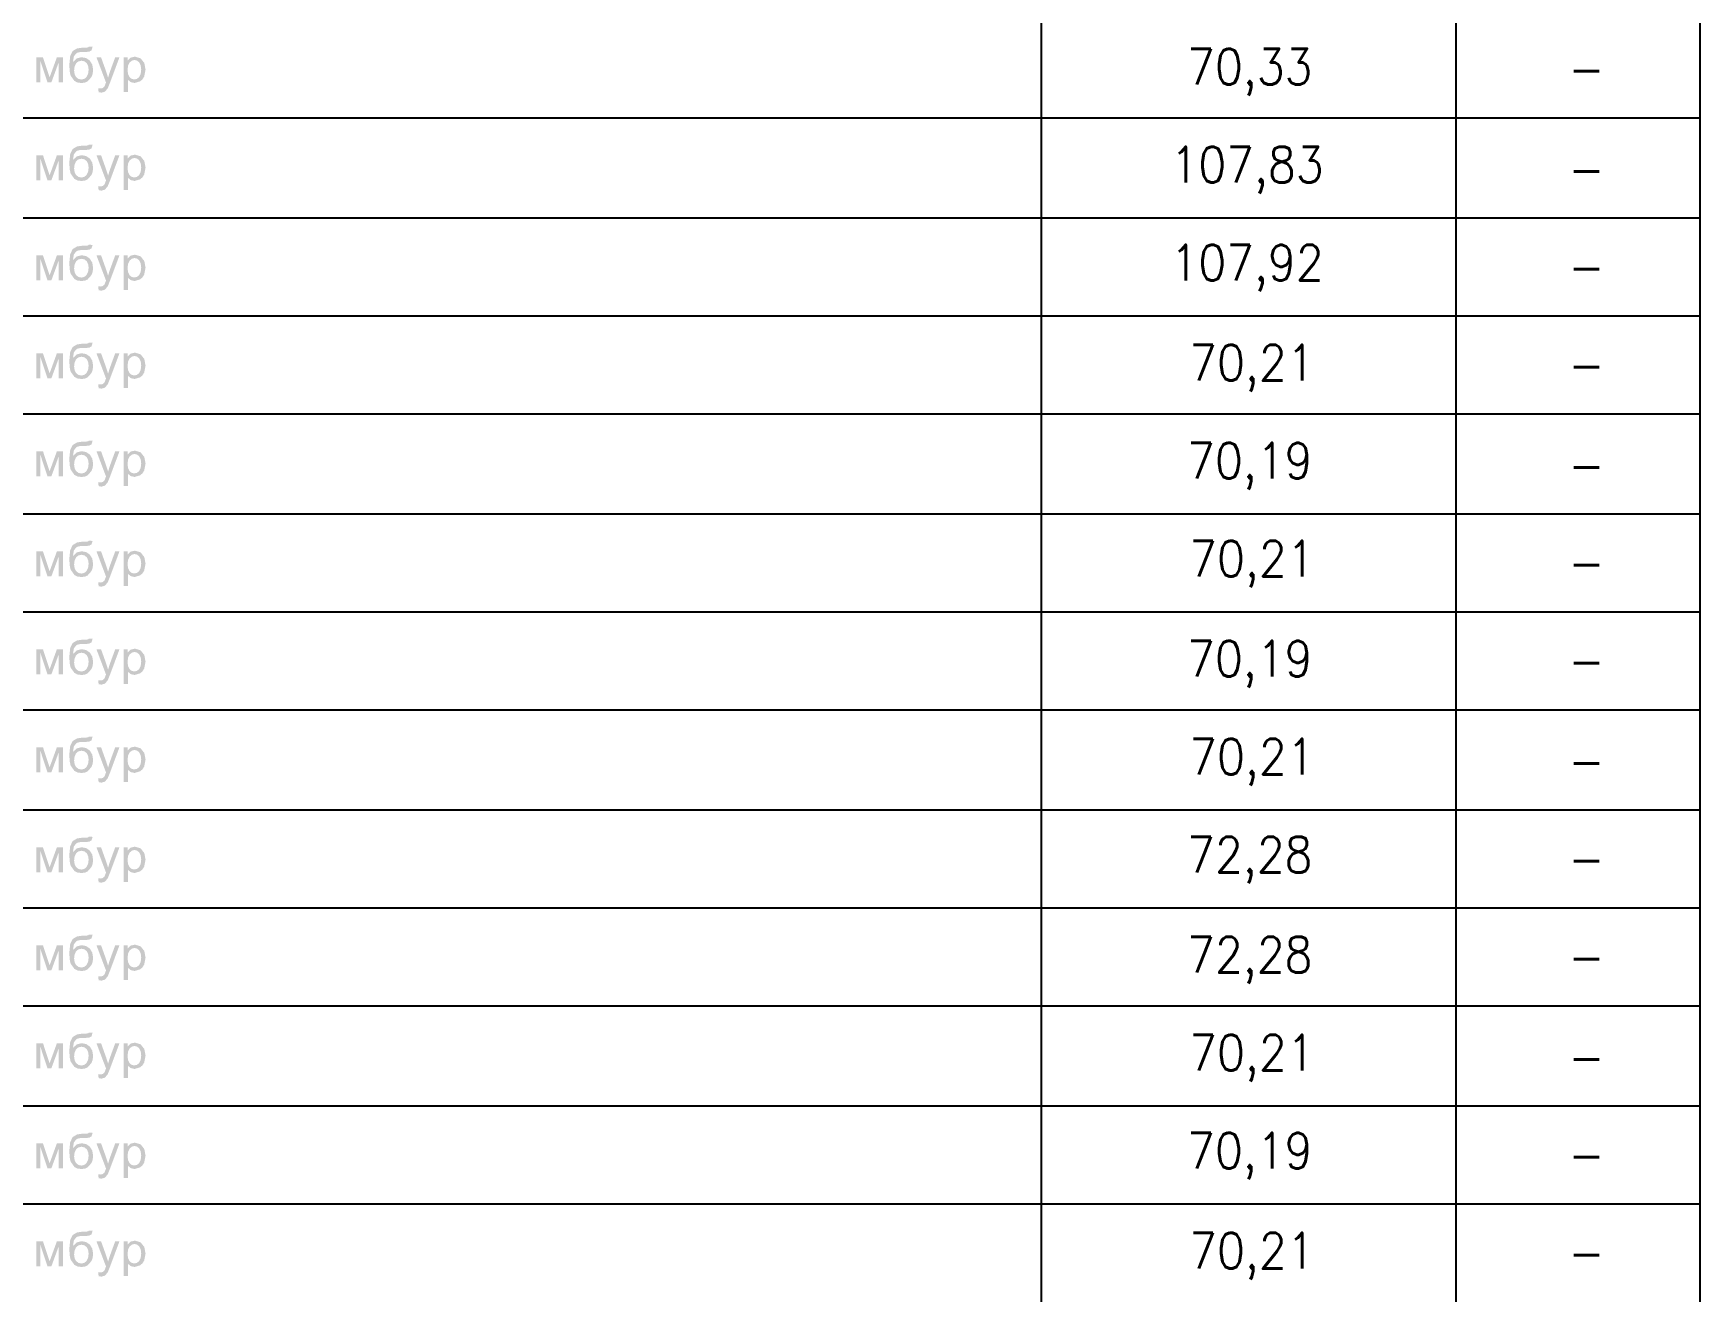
# Model space of a CAD drawing. Header units: millimetres. Extents: x 0 to 420, y 0 to 297.
# Drawn here: x 43.82 to 77.68, y 173.1 to 198.65 of the extents above; entities that cross this region are included whole.
import ezdxf

# ---------------------------------------------------------------- set-up
doc = ezdxf.new("R2010")
doc.units = ezdxf.units.MM
doc.layers.get('0').update_dxf_attribs({"linetype": 'CONTINUOUS'})
doc.styles.get("Standard").update_dxf_attribs({"font": 'STANDARD'})

msp = doc.modelspace()

# ---------------------------------------------------------------- hatches: boundary and pattern name
at = {"true_color": 0x0000fb}
for points in [[(43.88435, 198.166412), (44.019398, 198.166412), (44.153895, 197.756859), (44.303274, 198.166412), (44.4284, 198.166412), (44.4284, 197.654333), (44.341308, 197.654333), (44.341308, 198.066642), (44.189723, 197.654333), (44.112002, 197.654333), (43.969237, 198.086486), (43.969237, 197.654333), (43.88435, 197.654333)], [(45.150798, 197.456998), (45.141427, 197.538578), (45.191036, 197.530861), (45.236787, 197.540783), (45.26545, 197.567241), (45.276268, 197.590255), (45.29246, 197.632285), (45.300177, 197.653231), (45.105598, 198.166412), (45.199304, 198.166412), (45.305689, 197.869859), (45.34262, 197.751347), (45.378449, 197.868205), (45.488141, 198.166412), (45.574682, 198.166412), (45.380103, 197.645514), (45.35206, 197.574338), (45.331045, 197.529207), (45.278128, 197.466369), (45.207021, 197.446525)], [(43.88435, 196.176746), (44.019398, 196.176746), (44.153895, 195.767193), (44.303274, 196.176746), (44.4284, 196.176746), (44.4284, 195.664667), (44.341308, 195.664667), (44.341308, 196.076976), (44.189723, 195.664667), (44.112002, 195.664667), (43.969237, 196.096819), (43.969237, 195.664667), (43.88435, 195.664667)], [(45.150798, 195.467332), (45.141427, 195.548911), (45.191036, 195.541194), (45.236787, 195.551116), (45.26545, 195.577575), (45.276268, 195.600588), (45.29246, 195.642618), (45.300177, 195.663564), (45.105598, 196.176746), (45.199304, 196.176746), (45.305689, 195.880192), (45.34262, 195.761681), (45.378449, 195.878538), (45.488141, 196.176746), (45.574682, 196.176746), (45.380103, 195.655847), (45.35206, 195.584672), (45.331045, 195.539541), (45.278128, 195.476702), (45.207021, 195.456859)], [(43.88435, 194.144746), (44.019398, 194.144746), (44.153895, 193.735193), (44.303274, 194.144746), (44.4284, 194.144746), (44.4284, 193.632667), (44.341308, 193.632667), (44.341308, 194.044976), (44.189723, 193.632667), (44.112002, 193.632667), (43.969237, 194.064819), (43.969237, 193.632667), (43.88435, 193.632667)], [(45.150798, 193.435332), (45.141427, 193.516911), (45.191036, 193.509194), (45.236787, 193.519116), (45.26545, 193.545575), (45.276268, 193.568588), (45.29246, 193.610618), (45.300177, 193.631564), (45.105598, 194.144746), (45.199304, 194.144746), (45.305689, 193.848192), (45.34262, 193.729681), (45.378449, 193.846538), (45.488141, 194.144746), (45.574682, 194.144746), (45.380103, 193.623847), (45.35206, 193.552672), (45.331045, 193.507541), (45.278128, 193.444702), (45.207021, 193.424859)], [(43.88435, 192.155079), (44.019398, 192.155079), (44.153895, 191.745526), (44.303274, 192.155079), (44.4284, 192.155079), (44.4284, 191.643), (44.341308, 191.643), (44.341308, 192.055309), (44.189723, 191.643), (44.112002, 191.643), (43.969237, 192.075153), (43.969237, 191.643), (43.88435, 191.643)], [(45.150798, 191.445665), (45.141427, 191.527245), (45.191036, 191.519528), (45.236787, 191.52945), (45.26545, 191.555908), (45.276268, 191.578921), (45.29246, 191.620951), (45.300177, 191.641898), (45.105598, 192.155079), (45.199304, 192.155079), (45.305689, 191.858525), (45.34262, 191.740014), (45.378449, 191.856872), (45.488141, 192.155079), (45.574682, 192.155079), (45.380103, 191.634181), (45.35206, 191.563005), (45.331045, 191.517874), (45.278128, 191.455036), (45.207021, 191.435192)], [(43.88435, 190.165412), (44.019398, 190.165412), (44.153895, 189.755859), (44.303274, 190.165412), (44.4284, 190.165412), (44.4284, 189.653333), (44.341308, 189.653333), (44.341308, 190.065642), (44.189723, 189.653333), (44.112002, 189.653333), (43.969237, 190.085486), (43.969237, 189.653333), (43.88435, 189.653333)], [(45.150798, 189.455998), (45.141427, 189.537578), (45.191036, 189.529861), (45.236787, 189.539783), (45.26545, 189.566241), (45.276268, 189.589255), (45.29246, 189.631285), (45.300177, 189.652231), (45.105598, 190.165412), (45.199304, 190.165412), (45.305689, 189.868859), (45.34262, 189.750347), (45.378449, 189.867205), (45.488141, 190.165412), (45.574682, 190.165412), (45.380103, 189.644514), (45.35206, 189.573338), (45.331045, 189.528207), (45.278128, 189.465369), (45.207021, 189.445525)], [(43.88435, 188.133412), (44.019398, 188.133412), (44.153895, 187.723859), (44.303274, 188.133412), (44.4284, 188.133412), (44.4284, 187.621333), (44.341308, 187.621333), (44.341308, 188.033642), (44.189723, 187.621333), (44.112002, 187.621333), (43.969237, 188.053486), (43.969237, 187.621333), (43.88435, 187.621333)], [(45.150798, 187.423998), (45.141427, 187.505578), (45.191036, 187.497861), (45.236787, 187.507783), (45.26545, 187.534241), (45.276268, 187.557255), (45.29246, 187.599285), (45.300177, 187.620231), (45.105598, 188.133412), (45.199304, 188.133412), (45.305689, 187.836859), (45.34262, 187.718347), (45.378449, 187.835205), (45.488141, 188.133412), (45.574682, 188.133412), (45.380103, 187.612514), (45.35206, 187.541338), (45.331045, 187.496207), (45.278128, 187.433369), (45.207021, 187.413525)], [(43.88435, 186.143746), (44.019398, 186.143746), (44.153895, 185.734193), (44.303274, 186.143746), (44.4284, 186.143746), (44.4284, 185.631667), (44.341308, 185.631667), (44.341308, 186.043976), (44.189723, 185.631667), (44.112002, 185.631667), (43.969237, 186.063819), (43.969237, 185.631667), (43.88435, 185.631667)], [(45.150798, 185.434332), (45.141427, 185.515911), (45.191036, 185.508194), (45.236787, 185.518116), (45.26545, 185.544575), (45.276268, 185.567588), (45.29246, 185.609618), (45.300177, 185.630564), (45.105598, 186.143746), (45.199304, 186.143746), (45.305689, 185.847192), (45.34262, 185.728681), (45.378449, 185.845538), (45.488141, 186.143746), (45.574682, 186.143746), (45.380103, 185.622847), (45.35206, 185.551672), (45.331045, 185.506541), (45.278128, 185.443702), (45.207021, 185.423859)], [(43.88435, 184.154079), (44.019398, 184.154079), (44.153895, 183.744526), (44.303274, 184.154079), (44.4284, 184.154079), (44.4284, 183.642), (44.341308, 183.642), (44.341308, 184.054309), (44.189723, 183.642), (44.112002, 183.642), (43.969237, 184.074153), (43.969237, 183.642), (43.88435, 183.642)], [(45.150798, 183.444665), (45.141427, 183.526245), (45.191036, 183.518528), (45.236787, 183.52845), (45.26545, 183.554908), (45.276268, 183.577921), (45.29246, 183.619951), (45.300177, 183.640898), (45.105598, 184.154079), (45.199304, 184.154079), (45.305689, 183.857525), (45.34262, 183.739014), (45.378449, 183.855872), (45.488141, 184.154079), (45.574682, 184.154079), (45.380103, 183.633181), (45.35206, 183.562005), (45.331045, 183.516874), (45.278128, 183.454036), (45.207021, 183.434192)], [(43.88435, 182.122079), (44.019398, 182.122079), (44.153895, 181.712526), (44.303274, 182.122079), (44.4284, 182.122079), (44.4284, 181.61), (44.341308, 181.61), (44.341308, 182.022309), (44.189723, 181.61), (44.112002, 181.61), (43.969237, 182.042153), (43.969237, 181.61), (43.88435, 181.61)], [(45.150798, 181.412665), (45.141427, 181.494245), (45.191036, 181.486528), (45.236787, 181.49645), (45.26545, 181.522908), (45.276268, 181.545921), (45.29246, 181.587951), (45.300177, 181.608898), (45.105598, 182.122079), (45.199304, 182.122079), (45.305689, 181.825525), (45.34262, 181.707014), (45.378449, 181.823872), (45.488141, 182.122079), (45.574682, 182.122079), (45.380103, 181.601181), (45.35206, 181.530005), (45.331045, 181.484874), (45.278128, 181.422036), (45.207021, 181.402192)], [(43.88435, 180.132412), (44.019398, 180.132412), (44.153895, 179.722859), (44.303274, 180.132412), (44.4284, 180.132412), (44.4284, 179.620333), (44.341308, 179.620333), (44.341308, 180.032642), (44.189723, 179.620333), (44.112002, 179.620333), (43.969237, 180.052486), (43.969237, 179.620333), (43.88435, 179.620333)], [(45.150798, 179.422998), (45.141427, 179.504578), (45.191036, 179.496861), (45.236787, 179.506783), (45.26545, 179.533241), (45.276268, 179.556255), (45.29246, 179.598285), (45.300177, 179.619231), (45.105598, 180.132412), (45.199304, 180.132412), (45.305689, 179.835859), (45.34262, 179.717347), (45.378449, 179.834205), (45.488141, 180.132412), (45.574682, 180.132412), (45.380103, 179.611514), (45.35206, 179.540338), (45.331045, 179.495207), (45.278128, 179.432369), (45.207021, 179.412525)], [(43.88435, 178.142746), (44.019398, 178.142746), (44.153895, 177.733193), (44.303274, 178.142746), (44.4284, 178.142746), (44.4284, 177.630667), (44.341308, 177.630667), (44.341308, 178.042976), (44.189723, 177.630667), (44.112002, 177.630667), (43.969237, 178.062819), (43.969237, 177.630667), (43.88435, 177.630667)], [(45.150798, 177.433332), (45.141427, 177.514911), (45.191036, 177.507194), (45.236787, 177.517116), (45.26545, 177.543575), (45.276268, 177.566588), (45.29246, 177.608618), (45.300177, 177.629564), (45.105598, 178.142746), (45.199304, 178.142746), (45.305689, 177.846192), (45.34262, 177.727681), (45.378449, 177.844538), (45.488141, 178.142746), (45.574682, 178.142746), (45.380103, 177.621847), (45.35206, 177.550672), (45.331045, 177.505541), (45.278128, 177.442702), (45.207021, 177.422859)], [(43.88435, 176.110746), (44.019398, 176.110746), (44.153895, 175.701193), (44.303274, 176.110746), (44.4284, 176.110746), (44.4284, 175.598667), (44.341308, 175.598667), (44.341308, 176.010976), (44.189723, 175.598667), (44.112002, 175.598667), (43.969237, 176.030819), (43.969237, 175.598667), (43.88435, 175.598667)], [(45.150798, 175.401332), (45.141427, 175.482911), (45.191036, 175.475194), (45.236787, 175.485116), (45.26545, 175.511575), (45.276268, 175.534588), (45.29246, 175.576618), (45.300177, 175.597564), (45.105598, 176.110746), (45.199304, 176.110746), (45.305689, 175.814192), (45.34262, 175.695681), (45.378449, 175.812538), (45.488141, 176.110746), (45.574682, 176.110746), (45.380103, 175.589847), (45.35206, 175.518672), (45.331045, 175.473541), (45.278128, 175.410702), (45.207021, 175.390859)], [(43.88435, 174.121079), (44.019398, 174.121079), (44.153895, 173.711526), (44.303274, 174.121079), (44.4284, 174.121079), (44.4284, 173.609), (44.341308, 173.609), (44.341308, 174.021309), (44.189723, 173.609), (44.112002, 173.609), (43.969237, 174.041153), (43.969237, 173.609), (43.88435, 173.609)], [(45.150798, 173.411665), (45.141427, 173.493245), (45.191036, 173.485528), (45.236787, 173.49545), (45.26545, 173.521908), (45.276268, 173.544921), (45.29246, 173.586951), (45.300177, 173.607898), (45.105598, 174.121079), (45.199304, 174.121079), (45.305689, 173.824525), (45.34262, 173.706014), (45.378449, 173.822872), (45.488141, 174.121079), (45.574682, 174.121079), (45.380103, 173.600181), (45.35206, 173.529005), (45.331045, 173.483874), (45.278128, 173.421036), (45.207021, 173.401192)]]:
    msp.add_hatch(color=0, dxfattribs=at).paths.add_polyline_path(points, flags=0)
h = msp.add_hatch(color=0, dxfattribs=at)
h.paths.add_polyline_path([(44.951553, 198.378079), (45.028172, 198.377528), (45.005021, 198.305319), (44.959821, 198.279411), (44.918755, 198.275208), (44.851232, 198.273899), (44.760763, 198.268594), (44.704608, 198.252953), (44.648384, 198.186256), (44.629092, 198.069398), (44.705711, 198.142159), (44.804929, 198.166412), (44.89712, 198.149049), (44.971948, 198.096959), (45.021557, 198.015517), (45.038094, 197.910097), (45.02955, 197.828242), (45.004469, 197.762923), (44.925646, 197.674177), (44.871489, 197.650613), (44.801622, 197.642758), (44.72018, 197.653093), (44.659409, 197.684099), (44.582238, 197.791035), (44.561912, 197.8804), (44.555229, 198.018135), (44.572248, 198.187703), (44.62358, 198.291538), (44.710809, 198.344386), (44.835246, 198.362094), (44.904699, 198.362645), (44.936119, 198.36485)], flags=0)
h.paths.add_polyline_path([(44.947143, 197.912302), (44.937635, 197.984925), (44.909109, 198.043491), (44.863565, 198.081939), (44.802725, 198.094754), (44.738577, 198.081181), (44.691379, 198.040735), (44.661889, 197.977414), (44.652243, 197.896317), (44.662992, 197.817424), (44.695238, 197.759615), (44.743538, 197.724407), (44.802173, 197.712762), (44.860533, 197.726405), (44.906904, 197.767332), (44.936946, 197.830929)], flags=0)
h = msp.add_hatch(color=0, dxfattribs=at)
h.paths.add_polyline_path([(45.659439, 197.458101), (45.659439, 198.166412), (45.738814, 198.166412), (45.738814, 198.100266), (45.801652, 198.158144), (45.887091, 198.177988), (46.002846, 198.144364), (46.078362, 198.049003), (46.104269, 197.914507), (46.076157, 197.772845), (46.0415, 197.717172), (45.994026, 197.676382), (45.881027, 197.642758), (45.802755, 197.660948), (45.746531, 197.70725), (45.746531, 197.458101)], flags=0)
h.paths.add_polyline_path([(45.738262, 197.907341), (45.748184, 197.821283), (45.77795, 197.761269), (45.822116, 197.72606), (45.874964, 197.714416), (45.928707, 197.726474), (45.974183, 197.762923), (46.005188, 197.825348), (46.015524, 197.915058), (46.005326, 198.00029), (45.975285, 198.06113), (45.930981, 198.097855), (45.878822, 198.110188), (45.826664, 198.097097), (45.780706, 198.058374), (45.748736, 197.99464)], flags=0)
h = msp.add_hatch(color=0, dxfattribs=at)
h.paths.add_polyline_path([(44.951553, 196.388412), (45.028172, 196.387861), (45.005021, 196.315652), (44.959821, 196.289745), (44.918755, 196.285542), (44.851232, 196.284233), (44.760763, 196.278927), (44.704608, 196.263286), (44.648384, 196.196589), (44.629092, 196.079732), (44.705711, 196.152492), (44.804929, 196.176746), (44.89712, 196.159382), (44.971948, 196.107293), (45.021557, 196.02585), (45.038094, 195.920431), (45.02955, 195.838575), (45.004469, 195.773256), (44.925646, 195.68451), (44.871489, 195.660946), (44.801622, 195.653091), (44.72018, 195.663426), (44.659409, 195.694432), (44.582238, 195.801368), (44.561912, 195.890734), (44.555229, 196.028469), (44.572248, 196.198036), (44.62358, 196.301872), (44.710809, 196.354719), (44.835246, 196.372427), (44.904699, 196.372978), (44.936119, 196.375183)], flags=0)
h.paths.add_polyline_path([(44.947143, 195.922635), (44.937635, 195.995258), (44.909109, 196.053825), (44.863565, 196.092272), (44.802725, 196.105088), (44.738577, 196.091514), (44.691379, 196.051069), (44.661889, 195.987748), (44.652243, 195.90665), (44.662992, 195.827757), (44.695238, 195.769949), (44.743538, 195.73474), (44.802173, 195.723095), (44.860533, 195.736738), (44.906904, 195.777666), (44.936946, 195.841262)], flags=0)
h = msp.add_hatch(color=0, dxfattribs=at)
h.paths.add_polyline_path([(45.659439, 195.468434), (45.659439, 196.176746), (45.738814, 196.176746), (45.738814, 196.1106), (45.801652, 196.168477), (45.887091, 196.188321), (46.002846, 196.154697), (46.078362, 196.059337), (46.104269, 195.92484), (46.076157, 195.783178), (46.0415, 195.727505), (45.994026, 195.686715), (45.881027, 195.653091), (45.802755, 195.671281), (45.746531, 195.717583), (45.746531, 195.468434)], flags=0)
h.paths.add_polyline_path([(45.738262, 195.917674), (45.748184, 195.831616), (45.77795, 195.771602), (45.822116, 195.736394), (45.874964, 195.724749), (45.928707, 195.736807), (45.974183, 195.773256), (46.005188, 195.835681), (46.015524, 195.925391), (46.005326, 196.010623), (45.975285, 196.071464), (45.930981, 196.108188), (45.878822, 196.120522), (45.826664, 196.10743), (45.780706, 196.068707), (45.748736, 196.004973)], flags=0)
h = msp.add_hatch(color=0, dxfattribs=at)
h.paths.add_polyline_path([(44.951553, 194.356412), (45.028172, 194.355861), (45.005021, 194.283652), (44.959821, 194.257745), (44.918755, 194.253542), (44.851232, 194.252233), (44.760763, 194.246927), (44.704608, 194.231286), (44.648384, 194.164589), (44.629092, 194.047732), (44.705711, 194.120492), (44.804929, 194.144746), (44.89712, 194.127382), (44.971948, 194.075293), (45.021557, 193.99385), (45.038094, 193.888431), (45.02955, 193.806575), (45.004469, 193.741256), (44.925646, 193.65251), (44.871489, 193.628946), (44.801622, 193.621091), (44.72018, 193.631426), (44.659409, 193.662432), (44.582238, 193.769368), (44.561912, 193.858734), (44.555229, 193.996469), (44.572248, 194.166036), (44.62358, 194.269872), (44.710809, 194.322719), (44.835246, 194.340427), (44.904699, 194.340978), (44.936119, 194.343183)], flags=0)
h.paths.add_polyline_path([(44.947143, 193.890635), (44.937635, 193.963258), (44.909109, 194.021825), (44.863565, 194.060272), (44.802725, 194.073088), (44.738577, 194.059514), (44.691379, 194.019069), (44.661889, 193.955748), (44.652243, 193.87465), (44.662992, 193.795757), (44.695238, 193.737949), (44.743538, 193.70274), (44.802173, 193.691095), (44.860533, 193.704738), (44.906904, 193.745666), (44.936946, 193.809262)], flags=0)
h = msp.add_hatch(color=0, dxfattribs=at)
h.paths.add_polyline_path([(45.659439, 193.436434), (45.659439, 194.144746), (45.738814, 194.144746), (45.738814, 194.0786), (45.801652, 194.136477), (45.887091, 194.156321), (46.002846, 194.122697), (46.078362, 194.027337), (46.104269, 193.89284), (46.076157, 193.751178), (46.0415, 193.695505), (45.994026, 193.654715), (45.881027, 193.621091), (45.802755, 193.639281), (45.746531, 193.685583), (45.746531, 193.436434)], flags=0)
h.paths.add_polyline_path([(45.738262, 193.885674), (45.748184, 193.799616), (45.77795, 193.739602), (45.822116, 193.704394), (45.874964, 193.692749), (45.928707, 193.704807), (45.974183, 193.741256), (46.005188, 193.803681), (46.015524, 193.893391), (46.005326, 193.978623), (45.975285, 194.039464), (45.930981, 194.076188), (45.878822, 194.088522), (45.826664, 194.07543), (45.780706, 194.036707), (45.748736, 193.972973)], flags=0)
h = msp.add_hatch(color=0, dxfattribs=at)
h.paths.add_polyline_path([(44.951553, 192.366746), (45.028172, 192.366194), (45.005021, 192.293985), (44.959821, 192.268078), (44.918755, 192.263875), (44.851232, 192.262566), (44.760763, 192.257261), (44.704608, 192.24162), (44.648384, 192.174923), (44.629092, 192.058065), (44.705711, 192.130826), (44.804929, 192.155079), (44.89712, 192.137716), (44.971948, 192.085626), (45.021557, 192.004184), (45.038094, 191.898764), (45.02955, 191.816908), (45.004469, 191.751589), (44.925646, 191.662844), (44.871489, 191.639279), (44.801622, 191.631424), (44.72018, 191.64176), (44.659409, 191.672766), (44.582238, 191.779701), (44.561912, 191.869067), (44.555229, 192.006802), (44.572248, 192.17637), (44.62358, 192.280205), (44.710809, 192.333053), (44.835246, 192.35076), (44.904699, 192.351312), (44.936119, 192.353516)], flags=0)
h.paths.add_polyline_path([(44.947143, 191.900969), (44.937635, 191.973591), (44.909109, 192.032158), (44.863565, 192.070605), (44.802725, 192.083421), (44.738577, 192.069847), (44.691379, 192.029402), (44.661889, 191.966081), (44.652243, 191.884984), (44.662992, 191.806091), (44.695238, 191.748282), (44.743538, 191.713073), (44.802173, 191.701429), (44.860533, 191.715071), (44.906904, 191.755999), (44.936946, 191.819596)], flags=0)
h = msp.add_hatch(color=0, dxfattribs=at)
h.paths.add_polyline_path([(45.659439, 191.446767), (45.659439, 192.155079), (45.738814, 192.155079), (45.738814, 192.088933), (45.801652, 192.146811), (45.887091, 192.166655), (46.002846, 192.13303), (46.078362, 192.03767), (46.104269, 191.903174), (46.076157, 191.761511), (46.0415, 191.705839), (45.994026, 191.665049), (45.881027, 191.631424), (45.802755, 191.649615), (45.746531, 191.695917), (45.746531, 191.446767)], flags=0)
h.paths.add_polyline_path([(45.738262, 191.896008), (45.748184, 191.809949), (45.77795, 191.749936), (45.822116, 191.714727), (45.874964, 191.703082), (45.928707, 191.71514), (45.974183, 191.751589), (46.005188, 191.814015), (46.015524, 191.903725), (46.005326, 191.988956), (45.975285, 192.049797), (45.930981, 192.086522), (45.878822, 192.098855), (45.826664, 192.085764), (45.780706, 192.047041), (45.748736, 191.983307)], flags=0)
h = msp.add_hatch(color=0, dxfattribs=at)
h.paths.add_polyline_path([(44.951553, 190.377079), (45.028172, 190.376528), (45.005021, 190.304319), (44.959821, 190.278411), (44.918755, 190.274208), (44.851232, 190.272899), (44.760763, 190.267594), (44.704608, 190.251953), (44.648384, 190.185256), (44.629092, 190.068398), (44.705711, 190.141159), (44.804929, 190.165412), (44.89712, 190.148049), (44.971948, 190.095959), (45.021557, 190.014517), (45.038094, 189.909097), (45.02955, 189.827242), (45.004469, 189.761923), (44.925646, 189.673177), (44.871489, 189.649613), (44.801622, 189.641758), (44.72018, 189.652093), (44.659409, 189.683099), (44.582238, 189.790035), (44.561912, 189.8794), (44.555229, 190.017135), (44.572248, 190.186703), (44.62358, 190.290538), (44.710809, 190.343386), (44.835246, 190.361094), (44.904699, 190.361645), (44.936119, 190.36385)], flags=0)
h.paths.add_polyline_path([(44.947143, 189.911302), (44.937635, 189.983925), (44.909109, 190.042491), (44.863565, 190.080939), (44.802725, 190.093754), (44.738577, 190.080181), (44.691379, 190.039735), (44.661889, 189.976414), (44.652243, 189.895317), (44.662992, 189.816424), (44.695238, 189.758615), (44.743538, 189.723407), (44.802173, 189.711762), (44.860533, 189.725405), (44.906904, 189.766332), (44.936946, 189.829929)], flags=0)
h = msp.add_hatch(color=0, dxfattribs=at)
h.paths.add_polyline_path([(45.659439, 189.457101), (45.659439, 190.165412), (45.738814, 190.165412), (45.738814, 190.099266), (45.801652, 190.157144), (45.887091, 190.176988), (46.002846, 190.143364), (46.078362, 190.048003), (46.104269, 189.913507), (46.076157, 189.771845), (46.0415, 189.716172), (45.994026, 189.675382), (45.881027, 189.641758), (45.802755, 189.659948), (45.746531, 189.70625), (45.746531, 189.457101)], flags=0)
h.paths.add_polyline_path([(45.738262, 189.906341), (45.748184, 189.820283), (45.77795, 189.760269), (45.822116, 189.72506), (45.874964, 189.713416), (45.928707, 189.725474), (45.974183, 189.761923), (46.005188, 189.824348), (46.015524, 189.914058), (46.005326, 189.99929), (45.975285, 190.06013), (45.930981, 190.096855), (45.878822, 190.109188), (45.826664, 190.096097), (45.780706, 190.057374), (45.748736, 189.99364)], flags=0)
h = msp.add_hatch(color=0, dxfattribs=at)
h.paths.add_polyline_path([(44.951553, 188.345079), (45.028172, 188.344528), (45.005021, 188.272319), (44.959821, 188.246411), (44.918755, 188.242208), (44.851232, 188.240899), (44.760763, 188.235594), (44.704608, 188.219953), (44.648384, 188.153256), (44.629092, 188.036398), (44.705711, 188.109159), (44.804929, 188.133412), (44.89712, 188.116049), (44.971948, 188.063959), (45.021557, 187.982517), (45.038094, 187.877097), (45.02955, 187.795242), (45.004469, 187.729923), (44.925646, 187.641177), (44.871489, 187.617613), (44.801622, 187.609758), (44.72018, 187.620093), (44.659409, 187.651099), (44.582238, 187.758035), (44.561912, 187.8474), (44.555229, 187.985135), (44.572248, 188.154703), (44.62358, 188.258538), (44.710809, 188.311386), (44.835246, 188.329094), (44.904699, 188.329645), (44.936119, 188.33185)], flags=0)
h.paths.add_polyline_path([(44.947143, 187.879302), (44.937635, 187.951925), (44.909109, 188.010491), (44.863565, 188.048939), (44.802725, 188.061754), (44.738577, 188.048181), (44.691379, 188.007735), (44.661889, 187.944414), (44.652243, 187.863317), (44.662992, 187.784424), (44.695238, 187.726615), (44.743538, 187.691407), (44.802173, 187.679762), (44.860533, 187.693405), (44.906904, 187.734332), (44.936946, 187.797929)], flags=0)
h = msp.add_hatch(color=0, dxfattribs=at)
h.paths.add_polyline_path([(45.659439, 187.425101), (45.659439, 188.133412), (45.738814, 188.133412), (45.738814, 188.067266), (45.801652, 188.125144), (45.887091, 188.144988), (46.002846, 188.111364), (46.078362, 188.016003), (46.104269, 187.881507), (46.076157, 187.739845), (46.0415, 187.684172), (45.994026, 187.643382), (45.881027, 187.609758), (45.802755, 187.627948), (45.746531, 187.67425), (45.746531, 187.425101)], flags=0)
h.paths.add_polyline_path([(45.738262, 187.874341), (45.748184, 187.788283), (45.77795, 187.728269), (45.822116, 187.69306), (45.874964, 187.681416), (45.928707, 187.693474), (45.974183, 187.729923), (46.005188, 187.792348), (46.015524, 187.882058), (46.005326, 187.96729), (45.975285, 188.02813), (45.930981, 188.064855), (45.878822, 188.077188), (45.826664, 188.064097), (45.780706, 188.025374), (45.748736, 187.96164)], flags=0)
h = msp.add_hatch(color=0, dxfattribs=at)
h.paths.add_polyline_path([(44.951553, 186.355412), (45.028172, 186.354861), (45.005021, 186.282652), (44.959821, 186.256745), (44.918755, 186.252542), (44.851232, 186.251233), (44.760763, 186.245927), (44.704608, 186.230286), (44.648384, 186.163589), (44.629092, 186.046732), (44.705711, 186.119492), (44.804929, 186.143746), (44.89712, 186.126382), (44.971948, 186.074293), (45.021557, 185.99285), (45.038094, 185.887431), (45.02955, 185.805575), (45.004469, 185.740256), (44.925646, 185.65151), (44.871489, 185.627946), (44.801622, 185.620091), (44.72018, 185.630426), (44.659409, 185.661432), (44.582238, 185.768368), (44.561912, 185.857734), (44.555229, 185.995469), (44.572248, 186.165036), (44.62358, 186.268872), (44.710809, 186.321719), (44.835246, 186.339427), (44.904699, 186.339978), (44.936119, 186.342183)], flags=0)
h.paths.add_polyline_path([(44.947143, 185.889635), (44.937635, 185.962258), (44.909109, 186.020825), (44.863565, 186.059272), (44.802725, 186.072088), (44.738577, 186.058514), (44.691379, 186.018069), (44.661889, 185.954748), (44.652243, 185.87365), (44.662992, 185.794757), (44.695238, 185.736949), (44.743538, 185.70174), (44.802173, 185.690095), (44.860533, 185.703738), (44.906904, 185.744666), (44.936946, 185.808262)], flags=0)
h = msp.add_hatch(color=0, dxfattribs=at)
h.paths.add_polyline_path([(45.659439, 185.435434), (45.659439, 186.143746), (45.738814, 186.143746), (45.738814, 186.0776), (45.801652, 186.135477), (45.887091, 186.155321), (46.002846, 186.121697), (46.078362, 186.026337), (46.104269, 185.89184), (46.076157, 185.750178), (46.0415, 185.694505), (45.994026, 185.653715), (45.881027, 185.620091), (45.802755, 185.638281), (45.746531, 185.684583), (45.746531, 185.435434)], flags=0)
h.paths.add_polyline_path([(45.738262, 185.884674), (45.748184, 185.798616), (45.77795, 185.738602), (45.822116, 185.703394), (45.874964, 185.691749), (45.928707, 185.703807), (45.974183, 185.740256), (46.005188, 185.802681), (46.015524, 185.892391), (46.005326, 185.977623), (45.975285, 186.038464), (45.930981, 186.075188), (45.878822, 186.087522), (45.826664, 186.07443), (45.780706, 186.035707), (45.748736, 185.971973)], flags=0)
h = msp.add_hatch(color=0, dxfattribs=at)
h.paths.add_polyline_path([(44.951553, 184.365746), (45.028172, 184.365194), (45.005021, 184.292985), (44.959821, 184.267078), (44.918755, 184.262875), (44.851232, 184.261566), (44.760763, 184.256261), (44.704608, 184.24062), (44.648384, 184.173923), (44.629092, 184.057065), (44.705711, 184.129826), (44.804929, 184.154079), (44.89712, 184.136716), (44.971948, 184.084626), (45.021557, 184.003184), (45.038094, 183.897764), (45.02955, 183.815908), (45.004469, 183.750589), (44.925646, 183.661844), (44.871489, 183.638279), (44.801622, 183.630424), (44.72018, 183.64076), (44.659409, 183.671766), (44.582238, 183.778701), (44.561912, 183.868067), (44.555229, 184.005802), (44.572248, 184.17537), (44.62358, 184.279205), (44.710809, 184.332053), (44.835246, 184.34976), (44.904699, 184.350312), (44.936119, 184.352516)], flags=0)
h.paths.add_polyline_path([(44.947143, 183.899969), (44.937635, 183.972591), (44.909109, 184.031158), (44.863565, 184.069605), (44.802725, 184.082421), (44.738577, 184.068847), (44.691379, 184.028402), (44.661889, 183.965081), (44.652243, 183.883984), (44.662992, 183.805091), (44.695238, 183.747282), (44.743538, 183.712073), (44.802173, 183.700429), (44.860533, 183.714071), (44.906904, 183.754999), (44.936946, 183.818596)], flags=0)
h = msp.add_hatch(color=0, dxfattribs=at)
h.paths.add_polyline_path([(45.659439, 183.445767), (45.659439, 184.154079), (45.738814, 184.154079), (45.738814, 184.087933), (45.801652, 184.145811), (45.887091, 184.165655), (46.002846, 184.13203), (46.078362, 184.03667), (46.104269, 183.902174), (46.076157, 183.760511), (46.0415, 183.704839), (45.994026, 183.664049), (45.881027, 183.630424), (45.802755, 183.648615), (45.746531, 183.694917), (45.746531, 183.445767)], flags=0)
h.paths.add_polyline_path([(45.738262, 183.895008), (45.748184, 183.808949), (45.77795, 183.748936), (45.822116, 183.713727), (45.874964, 183.702082), (45.928707, 183.71414), (45.974183, 183.750589), (46.005188, 183.813015), (46.015524, 183.902725), (46.005326, 183.987956), (45.975285, 184.048797), (45.930981, 184.085522), (45.878822, 184.097855), (45.826664, 184.084764), (45.780706, 184.046041), (45.748736, 183.982307)], flags=0)
h = msp.add_hatch(color=0, dxfattribs=at)
h.paths.add_polyline_path([(44.951553, 182.333746), (45.028172, 182.333194), (45.005021, 182.260985), (44.959821, 182.235078), (44.918755, 182.230875), (44.851232, 182.229566), (44.760763, 182.224261), (44.704608, 182.20862), (44.648384, 182.141923), (44.629092, 182.025065), (44.705711, 182.097826), (44.804929, 182.122079), (44.89712, 182.104716), (44.971948, 182.052626), (45.021557, 181.971184), (45.038094, 181.865764), (45.02955, 181.783908), (45.004469, 181.718589), (44.925646, 181.629844), (44.871489, 181.606279), (44.801622, 181.598424), (44.72018, 181.60876), (44.659409, 181.639766), (44.582238, 181.746701), (44.561912, 181.836067), (44.555229, 181.973802), (44.572248, 182.14337), (44.62358, 182.247205), (44.710809, 182.300053), (44.835246, 182.31776), (44.904699, 182.318312), (44.936119, 182.320516)], flags=0)
h.paths.add_polyline_path([(44.947143, 181.867969), (44.937635, 181.940591), (44.909109, 181.999158), (44.863565, 182.037605), (44.802725, 182.050421), (44.738577, 182.036847), (44.691379, 181.996402), (44.661889, 181.933081), (44.652243, 181.851984), (44.662992, 181.773091), (44.695238, 181.715282), (44.743538, 181.680073), (44.802173, 181.668429), (44.860533, 181.682071), (44.906904, 181.722999), (44.936946, 181.786596)], flags=0)
h = msp.add_hatch(color=0, dxfattribs=at)
h.paths.add_polyline_path([(45.659439, 181.413767), (45.659439, 182.122079), (45.738814, 182.122079), (45.738814, 182.055933), (45.801652, 182.113811), (45.887091, 182.133655), (46.002846, 182.10003), (46.078362, 182.00467), (46.104269, 181.870174), (46.076157, 181.728511), (46.0415, 181.672839), (45.994026, 181.632049), (45.881027, 181.598424), (45.802755, 181.616615), (45.746531, 181.662917), (45.746531, 181.413767)], flags=0)
h.paths.add_polyline_path([(45.738262, 181.863008), (45.748184, 181.776949), (45.77795, 181.716936), (45.822116, 181.681727), (45.874964, 181.670082), (45.928707, 181.68214), (45.974183, 181.718589), (46.005188, 181.781015), (46.015524, 181.870725), (46.005326, 181.955956), (45.975285, 182.016797), (45.930981, 182.053522), (45.878822, 182.065855), (45.826664, 182.052764), (45.780706, 182.014041), (45.748736, 181.950307)], flags=0)
h = msp.add_hatch(color=0, dxfattribs=at)
h.paths.add_polyline_path([(44.951553, 180.344079), (45.028172, 180.343528), (45.005021, 180.271319), (44.959821, 180.245411), (44.918755, 180.241208), (44.851232, 180.239899), (44.760763, 180.234594), (44.704608, 180.218953), (44.648384, 180.152256), (44.629092, 180.035398), (44.705711, 180.108159), (44.804929, 180.132412), (44.89712, 180.115049), (44.971948, 180.062959), (45.021557, 179.981517), (45.038094, 179.876097), (45.02955, 179.794242), (45.004469, 179.728923), (44.925646, 179.640177), (44.871489, 179.616613), (44.801622, 179.608758), (44.72018, 179.619093), (44.659409, 179.650099), (44.582238, 179.757035), (44.561912, 179.8464), (44.555229, 179.984135), (44.572248, 180.153703), (44.62358, 180.257538), (44.710809, 180.310386), (44.835246, 180.328094), (44.904699, 180.328645), (44.936119, 180.33085)], flags=0)
h.paths.add_polyline_path([(44.947143, 179.878302), (44.937635, 179.950925), (44.909109, 180.009491), (44.863565, 180.047939), (44.802725, 180.060754), (44.738577, 180.047181), (44.691379, 180.006735), (44.661889, 179.943414), (44.652243, 179.862317), (44.662992, 179.783424), (44.695238, 179.725615), (44.743538, 179.690407), (44.802173, 179.678762), (44.860533, 179.692405), (44.906904, 179.733332), (44.936946, 179.796929)], flags=0)
h = msp.add_hatch(color=0, dxfattribs=at)
h.paths.add_polyline_path([(45.659439, 179.424101), (45.659439, 180.132412), (45.738814, 180.132412), (45.738814, 180.066266), (45.801652, 180.124144), (45.887091, 180.143988), (46.002846, 180.110364), (46.078362, 180.015003), (46.104269, 179.880507), (46.076157, 179.738845), (46.0415, 179.683172), (45.994026, 179.642382), (45.881027, 179.608758), (45.802755, 179.626948), (45.746531, 179.67325), (45.746531, 179.424101)], flags=0)
h.paths.add_polyline_path([(45.738262, 179.873341), (45.748184, 179.787283), (45.77795, 179.727269), (45.822116, 179.69206), (45.874964, 179.680416), (45.928707, 179.692474), (45.974183, 179.728923), (46.005188, 179.791348), (46.015524, 179.881058), (46.005326, 179.96629), (45.975285, 180.02713), (45.930981, 180.063855), (45.878822, 180.076188), (45.826664, 180.063097), (45.780706, 180.024374), (45.748736, 179.96064)], flags=0)
h = msp.add_hatch(color=0, dxfattribs=at)
h.paths.add_polyline_path([(44.951553, 178.354412), (45.028172, 178.353861), (45.005021, 178.281652), (44.959821, 178.255745), (44.918755, 178.251542), (44.851232, 178.250233), (44.760763, 178.244927), (44.704608, 178.229286), (44.648384, 178.162589), (44.629092, 178.045732), (44.705711, 178.118492), (44.804929, 178.142746), (44.89712, 178.125382), (44.971948, 178.073293), (45.021557, 177.99185), (45.038094, 177.886431), (45.02955, 177.804575), (45.004469, 177.739256), (44.925646, 177.65051), (44.871489, 177.626946), (44.801622, 177.619091), (44.72018, 177.629426), (44.659409, 177.660432), (44.582238, 177.767368), (44.561912, 177.856734), (44.555229, 177.994469), (44.572248, 178.164036), (44.62358, 178.267872), (44.710809, 178.320719), (44.835246, 178.338427), (44.904699, 178.338978), (44.936119, 178.341183)], flags=0)
h.paths.add_polyline_path([(44.947143, 177.888635), (44.937635, 177.961258), (44.909109, 178.019825), (44.863565, 178.058272), (44.802725, 178.071088), (44.738577, 178.057514), (44.691379, 178.017069), (44.661889, 177.953748), (44.652243, 177.87265), (44.662992, 177.793757), (44.695238, 177.735949), (44.743538, 177.70074), (44.802173, 177.689095), (44.860533, 177.702738), (44.906904, 177.743666), (44.936946, 177.807262)], flags=0)
h = msp.add_hatch(color=0, dxfattribs=at)
h.paths.add_polyline_path([(45.659439, 177.434434), (45.659439, 178.142746), (45.738814, 178.142746), (45.738814, 178.0766), (45.801652, 178.134477), (45.887091, 178.154321), (46.002846, 178.120697), (46.078362, 178.025337), (46.104269, 177.89084), (46.076157, 177.749178), (46.0415, 177.693505), (45.994026, 177.652715), (45.881027, 177.619091), (45.802755, 177.637281), (45.746531, 177.683583), (45.746531, 177.434434)], flags=0)
h.paths.add_polyline_path([(45.738262, 177.883674), (45.748184, 177.797616), (45.77795, 177.737602), (45.822116, 177.702394), (45.874964, 177.690749), (45.928707, 177.702807), (45.974183, 177.739256), (46.005188, 177.801681), (46.015524, 177.891391), (46.005326, 177.976623), (45.975285, 178.037464), (45.930981, 178.074188), (45.878822, 178.086522), (45.826664, 178.07343), (45.780706, 178.034707), (45.748736, 177.970973)], flags=0)
h = msp.add_hatch(color=0, dxfattribs=at)
h.paths.add_polyline_path([(44.951553, 176.322412), (45.028172, 176.321861), (45.005021, 176.249652), (44.959821, 176.223745), (44.918755, 176.219542), (44.851232, 176.218233), (44.760763, 176.212927), (44.704608, 176.197286), (44.648384, 176.130589), (44.629092, 176.013732), (44.705711, 176.086492), (44.804929, 176.110746), (44.89712, 176.093382), (44.971948, 176.041293), (45.021557, 175.95985), (45.038094, 175.854431), (45.02955, 175.772575), (45.004469, 175.707256), (44.925646, 175.61851), (44.871489, 175.594946), (44.801622, 175.587091), (44.72018, 175.597426), (44.659409, 175.628432), (44.582238, 175.735368), (44.561912, 175.824734), (44.555229, 175.962469), (44.572248, 176.132036), (44.62358, 176.235872), (44.710809, 176.288719), (44.835246, 176.306427), (44.904699, 176.306978), (44.936119, 176.309183)], flags=0)
h.paths.add_polyline_path([(44.947143, 175.856635), (44.937635, 175.929258), (44.909109, 175.987825), (44.863565, 176.026272), (44.802725, 176.039088), (44.738577, 176.025514), (44.691379, 175.985069), (44.661889, 175.921748), (44.652243, 175.84065), (44.662992, 175.761757), (44.695238, 175.703949), (44.743538, 175.66874), (44.802173, 175.657095), (44.860533, 175.670738), (44.906904, 175.711666), (44.936946, 175.775262)], flags=0)
h = msp.add_hatch(color=0, dxfattribs=at)
h.paths.add_polyline_path([(45.659439, 175.402434), (45.659439, 176.110746), (45.738814, 176.110746), (45.738814, 176.0446), (45.801652, 176.102477), (45.887091, 176.122321), (46.002846, 176.088697), (46.078362, 175.993337), (46.104269, 175.85884), (46.076157, 175.717178), (46.0415, 175.661505), (45.994026, 175.620715), (45.881027, 175.587091), (45.802755, 175.605281), (45.746531, 175.651583), (45.746531, 175.402434)], flags=0)
h.paths.add_polyline_path([(45.738262, 175.851674), (45.748184, 175.765616), (45.77795, 175.705602), (45.822116, 175.670394), (45.874964, 175.658749), (45.928707, 175.670807), (45.974183, 175.707256), (46.005188, 175.769681), (46.015524, 175.859391), (46.005326, 175.944623), (45.975285, 176.005464), (45.930981, 176.042188), (45.878822, 176.054522), (45.826664, 176.04143), (45.780706, 176.002707), (45.748736, 175.938973)], flags=0)
h = msp.add_hatch(color=0, dxfattribs=at)
h.paths.add_polyline_path([(44.951553, 174.332746), (45.028172, 174.332194), (45.005021, 174.259985), (44.959821, 174.234078), (44.918755, 174.229875), (44.851232, 174.228566), (44.760763, 174.223261), (44.704608, 174.20762), (44.648384, 174.140923), (44.629092, 174.024065), (44.705711, 174.096826), (44.804929, 174.121079), (44.89712, 174.103716), (44.971948, 174.051626), (45.021557, 173.970184), (45.038094, 173.864764), (45.02955, 173.782908), (45.004469, 173.717589), (44.925646, 173.628844), (44.871489, 173.605279), (44.801622, 173.597424), (44.72018, 173.60776), (44.659409, 173.638766), (44.582238, 173.745701), (44.561912, 173.835067), (44.555229, 173.972802), (44.572248, 174.14237), (44.62358, 174.246205), (44.710809, 174.299053), (44.835246, 174.31676), (44.904699, 174.317312), (44.936119, 174.319516)], flags=0)
h.paths.add_polyline_path([(44.947143, 173.866969), (44.937635, 173.939591), (44.909109, 173.998158), (44.863565, 174.036605), (44.802725, 174.049421), (44.738577, 174.035847), (44.691379, 173.995402), (44.661889, 173.932081), (44.652243, 173.850984), (44.662992, 173.772091), (44.695238, 173.714282), (44.743538, 173.679073), (44.802173, 173.667429), (44.860533, 173.681071), (44.906904, 173.721999), (44.936946, 173.785596)], flags=0)
h = msp.add_hatch(color=0, dxfattribs=at)
h.paths.add_polyline_path([(45.659439, 173.412767), (45.659439, 174.121079), (45.738814, 174.121079), (45.738814, 174.054933), (45.801652, 174.112811), (45.887091, 174.132655), (46.002846, 174.09903), (46.078362, 174.00367), (46.104269, 173.869174), (46.076157, 173.727511), (46.0415, 173.671839), (45.994026, 173.631049), (45.881027, 173.597424), (45.802755, 173.615615), (45.746531, 173.661917), (45.746531, 173.412767)], flags=0)
h.paths.add_polyline_path([(45.738262, 173.862008), (45.748184, 173.775949), (45.77795, 173.715936), (45.822116, 173.680727), (45.874964, 173.669082), (45.928707, 173.68114), (45.974183, 173.717589), (46.005188, 173.780015), (46.015524, 173.869725), (46.005326, 173.954956), (45.975285, 174.015797), (45.930981, 174.052522), (45.878822, 174.064855), (45.826664, 174.051764), (45.780706, 174.013041), (45.748736, 173.949307)], flags=0)

# ---------------------------------------------------------------- linework, layer by layer
at = {"color": 0, "true_color": 0x000007}
for points in [[(64.304333, 241.3), (64.304333, 34.586333)], [(72.728667, 241.3), (72.728667, 34.586333)], [(77.681667, 241.3), (77.681667, 34.586333)], [(28.913667, 196.934667), (77.681667, 196.934667)], [(28.913667, 194.902667), (77.681667, 194.902667)], [(28.913667, 192.913), (77.681667, 192.913)], [(28.913667, 190.923333), (77.681667, 190.923333)], [(28.913667, 188.891333), (77.681667, 188.891333)], [(28.913667, 186.901667), (77.681667, 186.901667)], [(28.913667, 184.912), (77.681667, 184.912)], [(28.913667, 182.88), (77.681667, 182.88)], [(28.913667, 180.890333), (77.681667, 180.890333)], [(28.913667, 178.900667), (77.681667, 178.900667)], [(28.913667, 176.868667), (77.681667, 176.868667)], [(28.913667, 174.879), (77.681667, 174.879)]]:
    msp.add_lwpolyline(points, dxfattribs=at)

# ---------------------------------------------------------------- texts
at = {"color": 0, "true_color": 0x0000fb, "char_height": 0.724708, "attachment_point": 1}
for s, insert, width in [('70,33', (67.267668, 198.336712), 2.29490876), ('-', (75.014663, 198.294371), 0.32209244), ('107,83', (66.928998, 196.34704), 2.69752431), ('-', (75.014663, 196.262377), 0.32209244), ('107,92', (66.928998, 194.357377), 2.69752431), ('-', (75.014663, 194.272705), 0.32209244), ('70,21', (67.31, 192.325373), 2.1338625), ('-', (75.014663, 192.283041), 0.32209244), ('70,19', (67.267668, 190.33571), 2.1338625), ('-', (75.014663, 190.251038), 0.32209244), ('70,21', (67.31, 188.346038), 2.1338625), ('-', (75.014663, 188.261375), 0.32209244), ('70,19', (67.267668, 186.314043), 2.1338625), ('-', (75.014663, 186.271712), 0.32209244), ('70,21', (67.31, 184.324371), 2.1338625), ('-', (75.014663, 184.239708), 0.32209244), ('72,28', (67.267668, 182.334708), 2.29490876), ('-', (75.014663, 182.250045), 0.32209244), ('72,28', (67.267668, 180.302705), 2.29490876), ('-', (75.014663, 180.260373), 0.32209244), ('70,21', (67.31, 178.313041), 2.1338625), ('-', (75.014663, 178.228378), 0.32209244), ('70,19', (67.267668, 176.323378), 2.1338625), ('-', (75.014663, 176.238706), 0.32209244), ('70,21', (67.31, 174.291375), 2.1338625), ('-', (75.014663, 174.249043), 0.32209244)]:
    msp.add_mtext(s, dxfattribs=dict(at, insert=insert, width=width))

doc.saveas('drawing.dxf')
